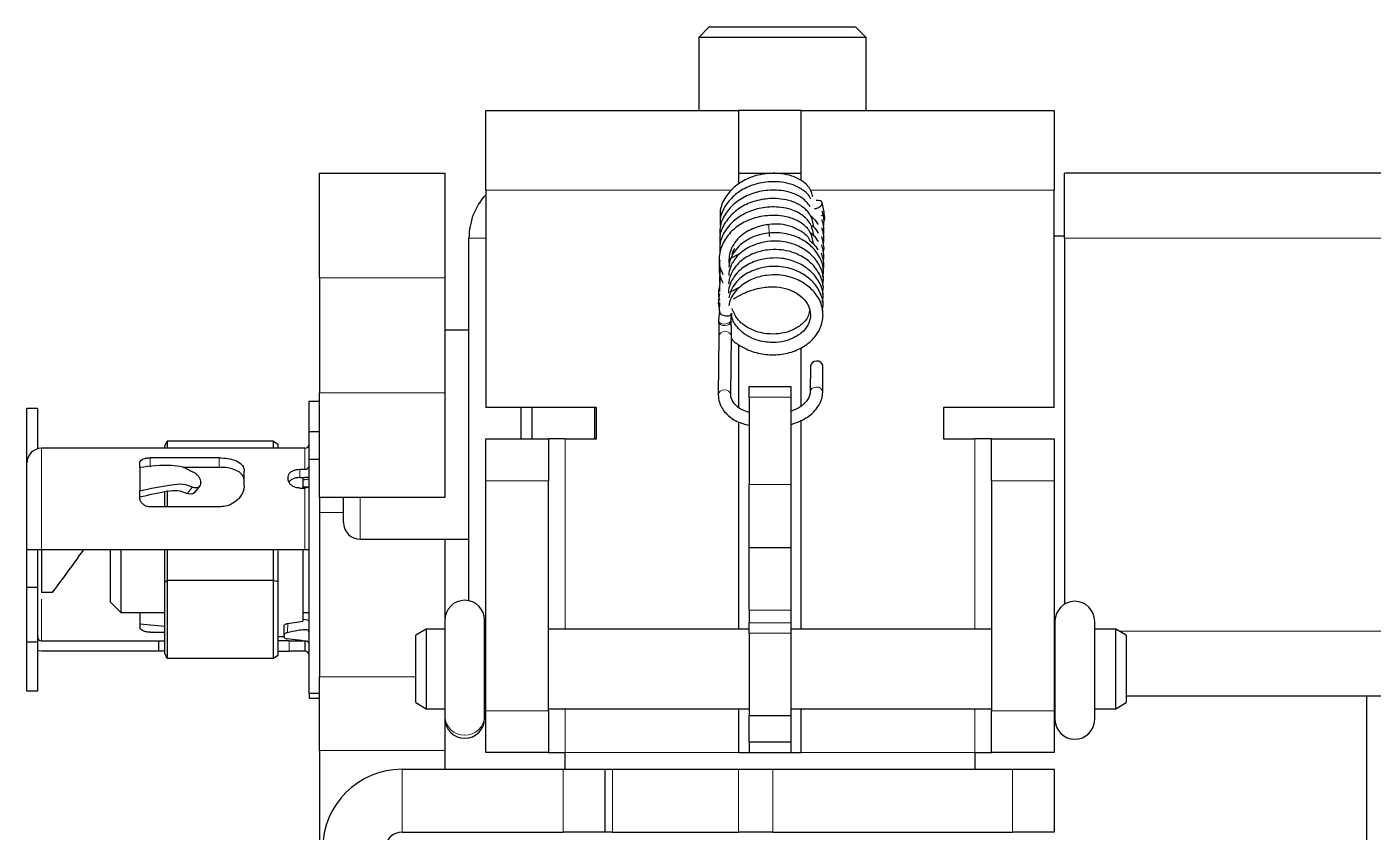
# Model space of a CAD drawing. Header units: millimetres. Extents: x -1002 to 1216, y 148 to 1990.
# Drawn here: x -917.7 to -853.3, y 194.4 to 232.9 of the extents above; entities that cross this region are included whole.
import ezdxf

# ---------------------------------------------------------------- set-up
doc = ezdxf.new("R2010")
doc.units = ezdxf.units.MM

msp = doc.modelspace()

# ---------------------------------------------------------------- linework, layer by layer
at = {"color": 7, "linetype": 'Continuous', "lineweight": 25}
for p, q in [((-885.066, 232.948), (-885.566, 232.448)), ((-885.066, 232.948), (-881.262, 232.948)), ((-881.262, 232.948), (-878.066, 232.948)), ((-877.566, 232.448), (-878.066, 232.948)), ((-885.566, 232.448), (-885.566, 228.948)), ((-881.219, 232.448), (-885.566, 232.448)), ((-877.566, 232.448), (-881.219, 232.448)), ((-877.566, 228.948), (-877.566, 232.448)), ((-895.766, 228.948), (-883.666, 228.948)), ((-895.766, 225.148), (-895.766, 228.948)), ((-883.666, 228.948), (-883.666, 225.429)), ((-880.666, 228.948), (-883.666, 228.948)), ((-880.666, 228.948), (-868.566, 228.948)), ((-880.666, 225.606), (-880.666, 228.948)), ((-868.566, 228.948), (-868.566, 225.148)), ((-903.716, 225.948), (-897.716, 225.948)), ((-903.716, 220.948), (-903.716, 225.948)), ((-897.716, 225.948), (-897.716, 220.948)), ((-883.666, 225.948), (-880.666, 225.948)), ((-868.066, 222.848), (-868.066, 225.948)), ((-39.066, 225.948), (-868.066, 225.948)), ((-895.766, 225.148), (-895.766, 214.748)), ((-868.566, 214.748), (-868.566, 225.148)), ((-879.572, 224.089), (-879.668, 224.559)), ((-879.567, 224.011), (-879.572, 224.089)), ((-868.066, 222.948), (-868.566, 222.948)), ((-896.566, 205.511), (-896.566, 222.848)), ((-868.066, 222.848), (-868.066, 205.349)), ((-884.109, 221.847), (-883.59, 222.128)), ((-903.716, 220.948), (-903.716, 215.448)), ((-897.716, 220.948), (-897.716, 215.448)), ((-884.57, 220.985), (-884.583, 220.304)), ((-884.565, 221.388), (-884.579, 220.711)), ((-884.066, 220.259), (-883.549, 220.544)), ((-884.584, 219.777), (-884.59, 219.374)), ((-884.586, 219.386), (-884.627, 218.91)), ((-884.028, 218.944), (-884.001, 219.251)), ((-896.566, 218.448), (-897.716, 218.448)), ((-884.627, 218.91), (-884.623, 218.832)), ((-884.024, 218.865), (-884.028, 218.944)), ((-884.605, 218.15), (-884.637, 215.361)), ((-884.037, 215.354), (-884.005, 218.143)), ((-883.666, 217.76), (-883.666, 214.773)), ((-880.666, 214.845), (-880.666, 217.608)), ((-880.227, 216.732), (-880.241, 215.492)), ((-879.641, 215.485), (-879.627, 216.725)), ((-903.716, 210.448), (-903.716, 215.448)), ((-897.716, 215.448), (-897.716, 210.448)), ((-883.166, 215.748), (-881.166, 215.748)), ((-883.166, 215.248), (-883.166, 215.748)), ((-883.166, 215.248), (-883.166, 211.063)), ((-881.166, 215.748), (-881.166, 215.248)), ((-881.166, 215.248), (-881.166, 211.063)), ((-880.241, 215.504), (-880.241, 215.492)), ((-917.216, 214.706), (-917.716, 214.706)), ((-917.716, 212.098), (-917.716, 214.706)), ((-917.216, 214.706), (-917.216, 212.769)), ((-904.216, 215.048), (-903.716, 215.048)), ((-904.216, 213.581), (-904.216, 215.048)), ((-890.466, 214.748), (-895.766, 214.748)), ((-894.066, 213.248), (-894.066, 214.748)), ((-893.566, 214.748), (-893.566, 213.248)), ((-890.566, 214.748), (-890.566, 213.248)), ((-890.466, 213.248), (-890.466, 214.748)), ((-868.566, 214.748), (-873.866, 214.748)), ((-873.866, 214.748), (-873.866, 213.248)), ((-883.666, 214.062), (-883.666, 204.148)), ((-880.666, 204.148), (-880.666, 214.146)), ((-904.216, 212.27), (-904.216, 213.581)), ((-903.716, 213.581), (-904.216, 213.581)), ((-895.766, 213.248), (-892.766, 213.248)), ((-895.766, 211.248), (-895.766, 213.248)), ((-892.766, 213.248), (-892.766, 211.248)), ((-891.966, 213.248), (-892.766, 213.248)), ((-891.966, 213.248), (-890.466, 213.248)), ((-873.866, 213.248), (-872.366, 213.248)), ((-871.566, 213.248), (-872.366, 213.248)), ((-871.566, 211.248), (-871.566, 213.248)), ((-871.566, 213.248), (-868.566, 213.248)), ((-868.566, 213.248), (-868.566, 211.248)), ((-911.416, 212.798), (-917.016, 212.798)), ((-904.416, 212.798), (-911.416, 212.798)), ((-911.116, 212.894), (-911.001, 213.141)), ((-911.116, 212.798), (-911.116, 212.894)), ((-911.001, 213.141), (-911.001, 212.798)), ((-905.916, 213.141), (-911.001, 213.141)), ((-905.916, 212.798), (-905.916, 213.141)), ((-905.916, 213.141), (-905.716, 212.998)), ((-905.716, 212.998), (-905.716, 212.798)), ((-917.716, 207.948), (-917.716, 212.098)), ((-912.316, 211.896), (-912.316, 212.109)), ((-908.516, 212.343), (-911.816, 212.343)), ((-904.216, 201.09), (-904.216, 212.27)), ((-903.716, 212.27), (-904.216, 212.27)), ((-912.316, 211.896), (-912.316, 210.765)), ((-910.236, 211.89), (-908.516, 211.89)), ((-907.316, 211.021), (-907.316, 211.7)), ((-905.216, 211.318), (-905.216, 211.436)), ((-904.666, 211.796), (-904.416, 211.796)), ((-904.666, 211.399), (-904.416, 211.399)), ((-904.516, 211.399), (-904.516, 210.9)), ((-904.216, 211.324), (-904.516, 211.281)), ((-912.316, 210.44), (-912.316, 210.765)), ((-911.116, 209.997), (-911.116, 210.726)), ((-911.001, 210.787), (-911.001, 209.997)), ((-909.706, 210.665), (-909.669, 210.712)), ((-909.665, 210.709), (-909.433, 211.003)), ((-909.389, 211.169), (-909.389, 211.14)), ((-904.666, 210.9), (-904.416, 210.9)), ((-904.258, 210.948), (-904.516, 210.948)), ((-895.766, 200.248), (-895.766, 211.248)), ((-892.766, 200.248), (-892.766, 211.248)), ((-883.166, 208.063), (-883.166, 211.063)), ((-881.166, 211.063), (-881.166, 208.063)), ((-871.566, 211.248), (-871.566, 200.248)), ((-868.566, 211.248), (-868.566, 200.248)), ((-908.516, 209.997), (-911.816, 209.997)), ((-897.716, 210.448), (-903.716, 210.448)), ((-903.716, 210.448), (-903.716, 209.735)), ((-902.566, 209.248), (-902.566, 210.448)), ((-903.716, 209.735), (-903.716, 201.877)), ((-901.766, 208.448), (-896.566, 208.448)), ((-897.716, 208.448), (-897.716, 204.643)), ((-883.166, 208.063), (-881.166, 208.063)), ((-883.166, 205.063), (-883.166, 208.063)), ((-881.166, 208.063), (-881.166, 205.063)), ((-917.016, 207.948), (-917.716, 207.948)), ((-917.716, 206.142), (-917.716, 207.948)), ((-917.216, 207.948), (-917.216, 206.142)), ((-915.016, 207.948), (-917.016, 207.948)), ((-904.416, 207.948), (-915.016, 207.948)), ((-913.716, 205.448), (-913.716, 207.948)), ((-913.216, 207.948), (-913.216, 204.948)), ((-911.088, 207.948), (-911.116, 207.919)), ((-911.116, 206.379), (-911.116, 207.919)), ((-911.001, 207.948), (-911.001, 206.479)), ((-905.916, 206.479), (-905.916, 207.948)), ((-905.716, 207.901), (-905.716, 206.421)), ((-904.516, 207.948), (-904.516, 204.525)), ((-904.216, 207.948), (-904.416, 207.948)), ((-917.216, 206.142), (-917.716, 206.142)), ((-917.716, 203.532), (-917.716, 206.142)), ((-917.216, 206.142), (-917.216, 203.532)), ((-911.001, 206.479), (-911.116, 206.379)), ((-911.116, 203.002), (-911.116, 206.379)), ((-911.001, 206.479), (-911.001, 202.755)), ((-905.916, 206.479), (-911.001, 206.479)), ((-905.916, 202.755), (-905.916, 206.479)), ((-905.716, 206.421), (-905.916, 206.479)), ((-905.716, 206.421), (-905.716, 202.897)), ((-916.516, 205.898), (-917.016, 205.898)), ((-913.716, 205.448), (-913.216, 204.948)), ((-913.216, 204.948), (-911.116, 204.948)), ((-912.316, 204.948), (-912.316, 204.407)), ((-904.516, 204.948), (-904.216, 204.948)), ((-883.166, 205.063), (-883.166, 204.446)), ((-881.166, 205.063), (-881.166, 204.446)), ((-912.316, 204.407), (-912.316, 204.243)), ((-912.316, 204.407), (-911.116, 204.288)), ((-905.23, 204.425), (-904.516, 204.525)), ((-904.216, 204.571), (-904.516, 204.614)), ((-897.718, 204.582), (-897.718, 199.991)), ((-895.818, 199.991), (-895.818, 204.582)), ((-883.166, 203.964), (-883.166, 204.446)), ((-881.166, 204.446), (-881.166, 203.964)), ((-868.528, 204.534), (-868.528, 199.834)), ((-866.628, 199.834), (-866.628, 204.534)), ((-917.716, 201.19), (-917.716, 203.532)), ((-917.216, 203.532), (-917.716, 203.532)), ((-917.216, 203.532), (-917.216, 201.19)), ((-917.016, 203.598), (-911.416, 203.598)), ((-911.816, 204.005), (-911.116, 204.005)), ((-911.416, 203.598), (-911.416, 203.098)), ((-911.416, 203.598), (-911.116, 203.598)), ((-905.716, 203.798), (-905.416, 203.798)), ((-905.166, 203.598), (-905.716, 203.598)), ((-905.416, 203.785), (-905.416, 203.86)), ((-905.166, 203.598), (-904.416, 203.598)), ((-904.416, 203.598), (-904.416, 203.098)), ((-898.616, 204.148), (-899.116, 203.859)), ((-899.116, 200.636), (-899.116, 203.859)), ((-897.718, 204.148), (-898.616, 204.148)), ((-898.616, 204.148), (-898.616, 200.348)), ((-895.766, 204.148), (-895.818, 204.148)), ((-883.166, 204.148), (-892.766, 204.148)), ((-883.166, 203.964), (-883.166, 200.022)), ((-871.566, 204.148), (-881.166, 204.148)), ((-881.166, 203.964), (-881.166, 200.022)), ((-868.528, 204.148), (-868.566, 204.148)), ((-865.616, 204.148), (-866.628, 204.148)), ((-865.116, 203.859), (-865.616, 204.148)), ((-865.616, 202.248), (-865.616, 204.148)), ((-865.116, 203.859), (-865.116, 202.248)), ((-911.416, 203.098), (-917.016, 203.098)), ((-911.116, 203.098), (-911.416, 203.098)), ((-911.001, 202.755), (-911.116, 203.002)), ((-905.716, 202.897), (-905.916, 202.755)), ((-905.716, 203.098), (-905.166, 203.098)), ((-904.416, 203.098), (-905.166, 203.098)), ((-905.916, 202.755), (-911.001, 202.755)), ((-865.616, 200.348), (-865.616, 202.248)), ((-865.116, 202.248), (-865.116, 200.636)), ((-903.716, 198.342), (-903.716, 201.877)), ((-917.216, 201.19), (-917.716, 201.19)), ((-904.216, 201.09), (-903.716, 201.09)), ((-904.216, 201.09), (-904.216, 200.848)), ((-904.216, 200.848), (-903.716, 200.848)), ((-899.116, 200.636), (-898.616, 200.348)), ((-898.616, 200.348), (-897.718, 200.348)), ((-895.818, 200.348), (-895.766, 200.348)), ((-892.766, 200.348), (-883.166, 200.348)), ((-883.666, 200.348), (-883.666, 198.248)), ((-881.166, 200.348), (-871.566, 200.348)), ((-880.666, 198.248), (-880.666, 200.348)), ((-868.566, 200.348), (-868.528, 200.348)), ((-866.628, 200.348), (-865.616, 200.348)), ((-865.616, 200.348), (-865.116, 200.636)), ((-41.916, 200.948), (-865.116, 200.948)), ((-853.616, 200.948), (-853.616, 187.548)), ((-897.718, 199.991), (-897.718, 199.882)), ((-897.716, 199.822), (-897.716, 198.342)), ((-895.818, 199.882), (-895.818, 199.991)), ((-895.766, 198.248), (-895.766, 200.248)), ((-892.766, 200.248), (-892.766, 198.248)), ((-883.166, 200.022), (-881.166, 200.022)), ((-883.166, 198.748), (-883.166, 200.022)), ((-881.166, 200.022), (-881.166, 198.748)), ((-871.566, 198.248), (-871.566, 200.248)), ((-868.566, 200.248), (-868.566, 198.248)), ((-881.166, 198.748), (-883.166, 198.748)), ((-883.166, 198.748), (-883.166, 198.248)), ((-881.166, 198.748), (-881.166, 198.248)), ((-903.716, 198.342), (-903.716, 193.724)), ((-897.716, 198.342), (-897.716, 197.448)), ((-892.766, 198.248), (-895.766, 198.248)), ((-892.766, 198.248), (-891.966, 198.248)), ((-891.966, 197.448), (-891.966, 198.248)), ((-883.666, 198.248), (-883.166, 198.248)), ((-883.166, 198.248), (-881.166, 198.248)), ((-881.166, 198.248), (-880.666, 198.248)), ((-872.366, 198.248), (-872.366, 197.448)), ((-872.366, 198.248), (-871.566, 198.248)), ((-868.566, 198.248), (-871.566, 198.248)), ((-899.766, 197.448), (-892.066, 197.448)), ((-892.066, 197.448), (-890.066, 197.448)), ((-890.066, 197.448), (-890.066, 194.448)), ((-890.066, 197.448), (-889.705, 197.448)), ((-889.705, 197.448), (-883.663, 197.448)), ((-883.663, 197.448), (-882.025, 197.448)), ((-882.025, 197.448), (-870.566, 197.448)), ((-870.566, 197.448), (-868.566, 197.448)), ((-868.566, 197.448), (-868.566, 194.448)), ((-899.766, 194.448), (-892.066, 194.448)), ((-890.066, 194.448), (-892.066, 194.448)), ((-889.705, 194.448), (-890.066, 194.448)), ((-889.705, 194.448), (-883.663, 194.448)), ((-882.025, 194.448), (-883.663, 194.448)), ((-882.025, 194.448), (-870.566, 194.448)), ((-868.566, 194.448), (-870.566, 194.448))]:
    msp.add_line(p, q, dxfattribs=at)
at = {"color": 8, "linetype": 'Continuous', "lineweight": 18}
for p, q in [((-883.979, 225.148), (-895.766, 225.148)), ((-868.566, 225.148), (-880.217, 225.148)), ((-895.766, 222.848), (-896.566, 222.848)), ((-39.066, 222.848), (-868.066, 222.848)), ((-897.716, 220.948), (-903.716, 220.948)), ((-903.716, 215.448), (-897.716, 215.448)), ((-881.166, 215.248), (-883.166, 215.248)), ((-891.966, 204.148), (-891.966, 213.248)), ((-872.366, 213.248), (-872.366, 204.148)), ((-917.016, 212.798), (-917.016, 207.948)), ((-904.416, 211.796), (-904.416, 212.798)), ((-911.816, 212.343), (-911.816, 211.89)), ((-908.516, 211.89), (-908.516, 212.343)), ((-904.666, 211.796), (-904.666, 211.399)), ((-904.416, 207.948), (-904.416, 210.9)), ((-892.766, 211.248), (-895.766, 211.248)), ((-883.166, 211.063), (-881.166, 211.063)), ((-868.566, 211.248), (-871.566, 211.248)), ((-901.766, 210.448), (-901.766, 208.448)), ((-902.566, 209.735), (-903.716, 209.735)), ((-917.016, 205.588), (-917.016, 203.598)), ((-881.166, 205.063), (-883.166, 205.063)), ((-883.166, 204.446), (-881.166, 204.446)), ((-905.166, 203.098), (-905.166, 203.598)), ((-881.166, 203.964), (-883.166, 203.964)), ((-41.589, 204.048), (-865.443, 204.048)), ((-903.716, 201.877), (-899.116, 201.877)), ((-891.966, 198.248), (-891.966, 200.348)), ((-872.366, 200.348), (-872.366, 198.248)), ((-895.766, 200.248), (-892.766, 200.248)), ((-871.566, 200.248), (-868.566, 200.248)), ((-897.716, 198.342), (-903.716, 198.342)), ((-883.666, 198.248), (-891.966, 198.248)), ((-872.366, 198.248), (-880.666, 198.248)), ((-899.766, 194.448), (-899.766, 197.448)), ((-892.066, 194.448), (-892.066, 197.448)), ((-889.705, 197.448), (-889.705, 194.448)), ((-883.663, 194.448), (-883.663, 197.448)), ((-882.025, 197.448), (-882.025, 194.448)), ((-870.566, 194.448), (-870.566, 197.448))]:
    msp.add_line(p, q, dxfattribs=at)
at = {"color": 7, "linetype": 'Continuous', "lineweight": 25, "flags": 128}
for points in [[(-880.041, 224.266), (-879.953, 224.273), (-879.842, 224.311), (-879.748, 224.371), (-879.684, 224.445), (-879.661, 224.521), (-879.683, 224.587), (-879.745, 224.634), (-879.838, 224.654), (-879.948, 224.645), (-879.948, 224.645)], [(-904.216, 211.422), (-904.28, 211.41), (-904.416, 211.399)], [(-904.216, 211.022), (-904.22, 210.998), (-904.231, 210.975), (-904.25, 210.954), (-904.275, 210.936), (-904.305, 210.921), (-904.34, 210.91), (-904.377, 210.903), (-904.416, 210.9)], [(-917.016, 203.098), (-917.153, 203.111), (-917.216, 203.127)]]:
    msp.add_lwpolyline(points, dxfattribs=at)
at = {"color": 8, "linetype": 'Continuous', "lineweight": 18, "flags": 128}
for points in [[(-884.627, 218.91), (-884.605, 218.848), (-884.541, 218.789), (-884.444, 218.752), (-884.33, 218.741)], [(-884.623, 218.832), (-884.601, 218.769), (-884.537, 218.711), (-884.44, 218.674), (-884.325, 218.663)], [(-884.33, 218.741), (-884.215, 218.759), (-884.117, 218.802), (-884.051, 218.864), (-884.028, 218.936), (-884.028, 218.943)], [(-884.325, 218.663), (-884.21, 218.68), (-884.113, 218.724), (-884.047, 218.786), (-884.023, 218.858), (-884.024, 218.865)], [(-884.318, 218.382), (-884.202, 218.367), (-884.102, 218.319), (-884.033, 218.245), (-884.005, 218.156), (-884.005, 218.143)], [(-884.35, 215.592), (-884.235, 215.578), (-884.134, 215.53), (-884.065, 215.456), (-884.037, 215.366), (-884.037, 215.356)]]:
    msp.add_lwpolyline(points, dxfattribs=at)
at = {"color": 7, "linetype": 'Continuous', "lineweight": 25}
for centre, radius, start, end in [((-893.466, 222.848), 3.1, 137.89655, 180), ((-881.159, 223.107), 1.046, 179.97298, 189.73536), ((-879.961, 216.696), 0.269, 85.56913, 172.30264), ((-879.899, 216.694), 0.273, 6.61508, 98.74019), ((-917.016, 212.098), 0.7, 90, 180), ((-904.416, 212.998), 0.2, 270, 0), ((-904.398, 211.978), 0.183, 264.18756, 352.66613), ((-901.766, 209.248), 0.8, 180, 270), ((-896.768, 204.582), 0.95, 0, 180), ((-867.578, 204.534), 0.95, 0, 180), ((-904.316, 204.867), 0.0996, 3.92792, 54.46683), ((-917.016, 203.798), 0.2, 180, 270), ((-904.416, 202.898), 0.2, 360, 90), ((-896.768, 199.882), 0.95, 180, 0), ((-867.578, 199.834), 0.95, 180, 0), ((-899.766, 193.648), 3.8, 90, 180), ((-899.766, 193.648), 0.8, 90, 180)]:
    msp.add_arc(centre, radius, start, end, dxfattribs=at)
at = {"color": 8, "linetype": 'Continuous', "lineweight": 18}
for centre, radius, start, end in [((-879.766, 224.104), 0.194, 281.16678, 355.78028), ((-879.715, 224.008), 0.147, 305.37952, 0.99151), ((-876.416, 223.413), 5.797, 179.23853, 183.01816), ((-884.339, 218.114), 0.269, 85.56913, 172.30264), ((-884.371, 215.325), 0.269, 85.57069, 172.28471), ((-879.974, 215.453), 0.272, 85.84851, 169.10635), ((-879.913, 215.454), 0.273, 6.62516, 98.73922), ((-896.79, 200.013), 0.929, 181.38421, 271.32035), ((-896.747, 200.013), 0.929, 268.67965, 358.61579)]:
    msp.add_arc(centre, radius, start, end, dxfattribs=at)
at = {"color": 7, "linetype": 'Continuous', "lineweight": 25}
for points, knots in [([(-880.217, 224.727), (-880.22, 224.734), (-880.275, 224.92), (-880.59, 225.17), (-881.079, 225.424), (-881.713, 225.56), (-882.443, 225.55), (-883.206, 225.336), (-883.849, 224.954), (-884.32, 224.418), (-884.569, 223.887), (-884.551, 223.553), (-884.545, 223.448)], [0, 0, 0, 0, 0.0049932, 0.1184, 0.2199179, 0.3054222, 0.4406214, 0.56324, 0.6855922, 0.8102433, 0.9399247, 1, 1, 1, 1]), ([(-880.12, 224.83), (-880.145, 224.94), (-880.21, 225.233), (-880.572, 225.575), (-881.071, 225.825), (-881.703, 225.963), (-882.434, 225.953), (-883.197, 225.741), (-883.841, 225.36), (-884.315, 224.825), (-884.57, 224.269), (-884.548, 223.909), (-884.54, 223.776)], [0, 0, 0, 0, 0.063333, 0.16851, 0.262688, 0.342003, 0.46736, 0.58109, 0.694609, 0.810179, 0.930447, 1, 1, 1, 1]), ([(-880.236, 224.354), (-880.353, 224.501), (-880.575, 224.782), (-881.093, 225.021), (-881.721, 225.159), (-882.454, 225.146), (-883.216, 224.931), (-883.857, 224.548), (-884.329, 224.012), (-884.581, 223.456), (-884.558, 223.098), (-884.549, 222.967)], [0, 0, 0, 0, 0.111414, 0.212113, 0.296936, 0.431116, 0.552769, 0.67412, 0.797839, 0.926514, 1, 1, 1, 1]), ([(-880.07, 222.991), (-880.11, 223.186), (-880.19, 223.565), (-880.603, 223.974), (-881.109, 224.219), (-881.741, 224.354), (-882.473, 224.339), (-883.234, 224.121), (-883.874, 223.736), (-884.343, 223.198), (-884.592, 222.644), (-884.567, 222.287), (-884.559, 222.158)], [0, 0, 0, 0, 0.105884, 0.20648, 0.296453, 0.37226, 0.492276, 0.601015, 0.709415, 0.82009, 0.935131, 1, 1, 1, 1]), ([(-880.065, 223.394), (-880.105, 223.588), (-880.183, 223.966), (-880.594, 224.375), (-881.1, 224.62), (-881.731, 224.756), (-882.463, 224.743), (-883.225, 224.526), (-883.866, 224.142), (-884.336, 223.605), (-884.587, 223.05), (-884.563, 222.692), (-884.554, 222.562)], [0, 0, 0, 0, 0.105289, 0.2059031, 0.2959174, 0.3717502, 0.4917577, 0.6005253, 0.7089885, 0.8196473, 0.9347057, 1, 1, 1, 1]), ([(-879.592, 223.448), (-879.583, 223.551), (-879.563, 223.784), (-879.63, 224.014), (-879.668, 224.143)], [0, 0, 0, 0, 0.443375, 1, 1, 1, 1]), ([(-880.075, 222.588), (-880.116, 222.784), (-880.196, 223.164), (-880.611, 223.573), (-881.118, 223.817), (-881.751, 223.951), (-882.482, 223.935), (-883.244, 223.716), (-883.88, 223.331), (-884.359, 222.791), (-884.603, 222.147), (-884.625, 221.555), (-884.473, 221.231), (-884.419, 221.116)], [0, 0, 0, 0, 0.095875, 0.186437, 0.267412, 0.335647, 0.443719, 0.541603, 0.639152, 0.738819, 0.842388, 0.944313, 1, 1, 1, 1]), ([(-880.254, 222.727), (-880.256, 222.735), (-880.314, 222.919), (-880.633, 223.168), (-881.125, 223.414), (-881.666, 223.538), (-882.028, 223.517), (-882.21, 223.507)], [0, 0, 0, 0, 0.01249, 0.301593, 0.560015, 0.777814, 1, 1, 1, 1]), ([(-880.217, 223.914), (-880.169, 223.874), (-880.015, 223.748), (-879.919, 223.598), (-879.854, 223.495)], [0, 0, 0, 0, 0.318089, 1, 1, 1, 1]), ([(-879.598, 222.985), (-879.587, 223.11), (-879.564, 223.362), (-879.636, 223.613), (-879.673, 223.74)], [0, 0, 0, 0, 0.492215, 1, 1, 1, 1]), ([(-879.585, 223.659), (-879.58, 223.667), (-879.566, 223.691), (-879.555, 223.728), (-879.548, 223.761), (-879.544, 223.792), (-879.542, 223.821), (-879.541, 223.851), (-879.541, 223.865)], [0, 0, 0, 0, 0.0974178, 0.2586614, 0.3843062, 0.5179778, 0.7671534, 1, 1, 1, 1]), ([(-879.556, 223.869), (-879.556, 223.869), (-879.556, 223.87), (-879.559, 223.89), (-879.563, 223.935), (-879.566, 223.986), (-879.567, 224.011)], [0, 0, 0, 0, 0.09133, 0.306343, 0.65458, 1, 1, 1, 1]), ([(-882.213, 223.492), (-882.23, 223.491), (-882.467, 223.474), (-882.953, 223.344), (-883.499, 223.032), (-883.861, 222.64), (-884.059, 222.274), (-884.142, 221.886), (-884.123, 221.661), (-884.114, 221.548)], [0, 0, 0, 0, 0.015165, 0.21726, 0.450342, 0.58255, 0.720623, 0.859229, 1, 1, 1, 1]), ([(-879.646, 220.992), (-879.628, 221.072), (-879.562, 221.36), (-879.715, 221.863), (-880.083, 222.402), (-880.622, 222.804), (-881.182, 223.028), (-881.736, 223.118), (-882.303, 223.102), (-882.963, 222.944), (-883.507, 222.626), (-883.87, 222.233), (-884.061, 221.87), (-884.134, 221.594), (-884.129, 221.47), (-884.129, 221.46)], [0, 0, 0, 0, 0.042308, 0.15415, 0.2638, 0.362621, 0.46011, 0.525142, 0.605685, 0.698744, 0.806146, 0.867056, 0.930656, 0.994491, 1, 1, 1, 1]), ([(-880.288, 223.163), (-880.219, 223.108), (-880.041, 222.965), (-879.931, 222.794), (-879.863, 222.689)], [0, 0, 0, 0, 0.391046, 1, 1, 1, 1]), ([(-880.148, 223.448), (-880.126, 223.429), (-880, 223.324), (-879.923, 223.197), (-879.859, 223.092)], [0, 0, 0, 0, 0.174816, 1, 1, 1, 1]), ([(-879.607, 222.179), (-879.607, 222.179), (-879.559, 222.3), (-879.589, 222.562), (-879.651, 222.81), (-879.682, 222.934)], [0, 0, 0, 0, 0.000172, 0.502667, 1, 1, 1, 1]), ([(-879.602, 222.582), (-879.591, 222.708), (-879.569, 222.961), (-879.641, 223.211), (-879.677, 223.337)], [0, 0, 0, 0, 0.497485, 1, 1, 1, 1]), ([(-879.655, 220.189), (-879.637, 220.27), (-879.572, 220.561), (-879.728, 221.064), (-880.098, 221.602), (-880.64, 222.003), (-881.201, 222.225), (-881.756, 222.314), (-882.323, 222.296), (-882.982, 222.135), (-883.525, 221.816), (-883.887, 221.422), (-884.075, 221.058), (-884.147, 220.785), (-884.142, 220.664), (-884.141, 220.658)], [0, 0, 0, 0, 0.043237, 0.1552257, 0.2649495, 0.3638258, 0.4614723, 0.5265782, 0.6071782, 0.7002566, 0.8078339, 0.8688208, 0.9324793, 0.9963487, 1, 1, 1, 1]), ([(-879.651, 220.591), (-879.633, 220.671), (-879.567, 220.96), (-879.722, 221.463), (-880.09, 222.002), (-880.631, 222.404), (-881.191, 222.627), (-881.746, 222.716), (-882.313, 222.699), (-882.972, 222.54), (-883.516, 222.221), (-883.878, 221.827), (-884.068, 221.464), (-884.14, 221.189), (-884.135, 221.067), (-884.135, 221.059)], [0, 0, 0, 0, 0.042773, 0.154687, 0.264374, 0.363222, 0.46079, 0.525858, 0.60643, 0.699498, 0.806987, 0.867935, 0.931565, 0.995417, 1, 1, 1, 1]), ([(-883.968, 221.923), (-883.968, 222.01), (-883.968, 222.164), (-883.881, 222.3), (-883.843, 222.359)], [0, 0, 0, 0, 0.563743, 1, 1, 1, 1]), ([(-880.254, 222.727), (-880.199, 222.683), (-880.036, 222.551), (-879.935, 222.392), (-879.868, 222.286)], [0, 0, 0, 0, 0.334031, 1, 1, 1, 1]), ([(-879.611, 221.779), (-879.611, 221.779), (-879.563, 221.901), (-879.594, 222.161), (-879.656, 222.409), (-879.687, 222.531)], [0, 0, 0, 0, 0.002516, 0.506423, 1, 1, 1, 1]), ([(-884.561, 221.791), (-884.591, 221.564), (-884.641, 221.194), (-884.485, 220.846), (-884.425, 220.711)], [0, 0, 0, 0, 0.612736, 1, 1, 1, 1]), ([(-879.66, 219.787), (-879.642, 219.869), (-879.577, 220.161), (-879.734, 220.665), (-880.106, 221.203), (-880.649, 221.602), (-881.21, 221.824), (-881.766, 221.911), (-882.333, 221.892), (-882.991, 221.731), (-883.534, 221.411), (-883.895, 221.016), (-884.084, 220.651), (-884.155, 220.365), (-884.147, 220.234), (-884.146, 220.215)], [0, 0, 0, 0, 0.043364, 0.154562, 0.263475, 0.361617, 0.458588, 0.523228, 0.603234, 0.695603, 0.802439, 0.862993, 0.926189, 0.989583, 1, 1, 1, 1]), ([(-879.63, 221.343), (-879.625, 221.356), (-879.57, 221.489), (-879.597, 221.761), (-879.66, 222.007), (-879.691, 222.128)], [0, 0, 0, 0, 0.051584, 0.533192, 1, 1, 1, 1]), ([(-884.006, 218.028), (-884.001, 218.022), (-883.895, 217.888), (-883.508, 217.635), (-882.866, 217.343), (-882.067, 217.237), (-881.305, 217.323), (-880.605, 217.597), (-880.042, 218.04), (-879.689, 218.613), (-879.585, 219.245), (-879.737, 219.866), (-880.124, 220.403), (-880.666, 220.801), (-881.229, 221.02), (-881.785, 221.106), (-882.352, 221.085), (-883.01, 220.922), (-883.554, 220.599), (-883.907, 220.205), (-884.086, 219.885), (-884.117, 219.686), (-884.129, 219.612)], [0, 0, 0, 0, 0.002052, 0.044802, 0.111657, 0.171853, 0.231635, 0.292253, 0.355355, 0.417763, 0.478389, 0.541427, 0.60313, 0.658728, 0.713717, 0.750355, 0.795682, 0.847989, 0.908576, 0.942903, 0.978714, 1, 1, 1, 1]), ([(-879.665, 219.386), (-879.647, 219.469), (-879.582, 219.761), (-879.741, 220.266), (-880.114, 220.803), (-880.657, 221.202), (-881.22, 221.422), (-881.776, 221.509), (-882.343, 221.489), (-883, 221.326), (-883.545, 221.005), (-883.899, 220.611), (-884.081, 220.286), (-884.113, 220.081), (-884.126, 220)], [0, 0, 0, 0, 0.0452904, 0.1602802, 0.2728707, 0.3743237, 0.4746163, 0.5414546, 0.6241635, 0.7196306, 0.8301284, 0.8927465, 0.9580841, 1, 1, 1, 1]), ([(-884.575, 220.582), (-884.621, 220.349), (-884.668, 220.114), (-884.585, 219.893), (-884.584, 219.89)], [0, 0, 0, 0, 0.9893645, 1, 1, 1, 1]), ([(-883.902, 219.947), (-883.755, 220.034), (-883.383, 220.254), (-882.845, 220.441), (-882.329, 220.514), (-881.905, 220.532), (-881.41, 220.461), (-880.891, 220.244), (-880.492, 219.918), (-880.254, 219.52), (-880.201, 219.095), (-880.329, 218.678), (-880.632, 218.309), (-881.076, 218.035), (-881.598, 217.877), (-882.087, 217.846), (-882.536, 217.899), (-882.95, 218.017), (-883.383, 218.239), (-883.761, 218.592), (-883.994, 218.963), (-883.988, 219.204), (-883.986, 219.266)], [0, 0, 0, 0, 0.055596, 0.140078, 0.172952, 0.200821, 0.255696, 0.31011, 0.365013, 0.421726, 0.477431, 0.531435, 0.587776, 0.643286, 0.693678, 0.74371, 0.77672, 0.816999, 0.86302, 0.916065, 0.978165, 1, 1, 1, 1]), ([(-884.579, 220.18), (-884.626, 219.945), (-884.673, 219.708), (-884.589, 219.486), (-884.588, 219.484)], [0, 0, 0, 0, 0.991326, 1, 1, 1, 1]), ([(-884.581, 219.385), (-884.584, 219.377), (-884.597, 219.347), (-884.572, 219.286), (-884.51, 219.215), (-884.412, 219.158), (-884.334, 219.141), (-884.296, 219.132)], [0, 0, 0, 0, 0.077645, 0.308234, 0.538823, 0.769411, 1, 1, 1, 1]), ([(-884.296, 219.132), (-884.257, 219.13), (-884.18, 219.124), (-884.082, 219.153), (-884.016, 219.2), (-884.007, 219.243), (-884.003, 219.262)], [0, 0, 0, 0, 0.262864, 0.525728, 0.788592, 1, 1, 1, 1]), ([(-880.265, 219.367), (-880.288, 219.274), (-880.343, 219.039), (-880.634, 218.71), (-881.073, 218.436), (-881.597, 218.279), (-882.087, 218.249), (-882.535, 218.303), (-882.95, 218.421), (-883.377, 218.644), (-883.777, 218.996), (-883.907, 219.314), (-883.977, 219.486)], [0, 0, 0, 0, 0.076825, 0.193273, 0.307965, 0.41208, 0.515503, 0.583722, 0.666946, 0.762009, 0.871666, 1, 1, 1, 1]), ([(-884.623, 218.832), (-884.62, 218.78), (-884.615, 218.677), (-884.609, 218.49), (-884.605, 218.318), (-884.604, 218.207), (-884.605, 218.161), (-884.605, 218.15)], [0, 0, 0, 0, 0.24166, 0.475271, 0.711669, 0.92868, 1, 1, 1, 1]), ([(-884.005, 218.143), (-884.005, 218.19), (-884.004, 218.288), (-884.008, 218.484), (-884.015, 218.692), (-884.021, 218.807), (-884.024, 218.865)], [0, 0, 0, 0, 0.243086, 0.500781, 0.748307, 1, 1, 1, 1]), ([(-884.637, 215.361), (-884.627, 215.24), (-884.601, 214.927), (-884.307, 214.465), (-883.81, 214.075), (-883.362, 213.948), (-883.166, 213.893)], [0, 0, 0, 0, 0.178356, 0.465165, 0.765567, 1, 1, 1, 1]), ([(-883.166, 214.518), (-883.282, 214.555), (-883.595, 214.655), (-883.907, 214.938), (-884.03, 215.183), (-884.036, 215.32), (-884.037, 215.354)], [0, 0, 0, 0, 0.20072, 0.544447, 0.889913, 1, 1, 1, 1]), ([(-880.241, 215.492), (-880.247, 215.434), (-880.264, 215.268), (-880.458, 214.975), (-880.794, 214.698), (-881.079, 214.603), (-881.166, 214.574)], [0, 0, 0, 0, 0.186073, 0.531266, 0.856526, 1, 1, 1, 1]), ([(-881.166, 213.927), (-880.918, 214.019), (-880.399, 214.214), (-879.878, 214.702), (-879.662, 215.161), (-879.646, 215.42), (-879.641, 215.485)], [0, 0, 0, 0, 0.296749, 0.621112, 0.904633, 1, 1, 1, 1]), ([(-912.316, 212.109), (-912.311, 212.137), (-912.3, 212.194), (-912.214, 212.264), (-912.088, 212.314), (-911.947, 212.34), (-911.854, 212.342), (-911.816, 212.343)], [0, 0, 0, 0, 0.214373, 0.428779, 0.642592, 0.856666, 1, 1, 1, 1]), ([(-912.316, 211.896), (-911.818, 211.959), (-911.146, 212.044), (-910.252, 211.938), (-909.947, 211.767), (-909.792, 211.679)], [0, 0, 0, 0, 0.587693, 0.790818, 1, 1, 1, 1]), ([(-908.516, 212.343), (-908.381, 212.338), (-908.112, 212.327), (-907.753, 212.236), (-907.483, 212.087), (-907.337, 211.899), (-907.322, 211.758), (-907.316, 211.7)], [0, 0, 0, 0, 0.213238, 0.42649, 0.63916, 0.849598, 1, 1, 1, 1]), ([(-909.389, 211.169), (-909.394, 211.211), (-909.403, 211.294), (-909.479, 211.429), (-909.59, 211.553), (-909.702, 211.635), (-909.772, 211.669), (-909.792, 211.679)], [0, 0, 0, 0, 0.225883, 0.451767, 0.67765, 0.903524, 1, 1, 1, 1]), ([(-907.316, 211.23), (-907.328, 211.316), (-907.353, 211.487), (-907.551, 211.681), (-907.847, 211.813), (-908.186, 211.88), (-908.417, 211.887), (-908.516, 211.89)], [0, 0, 0, 0, 0.212376, 0.424979, 0.633479, 0.843609, 1, 1, 1, 1]), ([(-905.216, 211.436), (-905.21, 211.478), (-905.198, 211.563), (-905.104, 211.67), (-904.965, 211.749), (-904.81, 211.79), (-904.708, 211.794), (-904.666, 211.796)], [0, 0, 0, 0, 0.2143054, 0.4286504, 0.6422794, 0.8562229, 1, 1, 1, 1]), ([(-904.666, 210.9), (-904.728, 210.905), (-904.852, 210.915), (-905.016, 210.989), (-905.141, 211.097), (-905.207, 211.213), (-905.214, 211.288), (-905.216, 211.318)], [0, 0, 0, 0, 0.214393, 0.428789, 0.643061, 0.856854, 1, 1, 1, 1]), ([(-904.666, 211.399), (-904.728, 211.395), (-904.852, 211.388), (-905.015, 211.329), (-905.128, 211.255), (-905.16, 211.194), (-905.172, 211.172)], [0, 0, 0, 0, 0.28124, 0.562484, 0.843527, 1, 1, 1, 1]), ([(-912.316, 210.765), (-911.818, 210.873), (-911.146, 211.018), (-910.252, 211.129), (-909.947, 211.008), (-909.792, 210.946)], [0, 0, 0, 0, 0.587693, 0.790818, 1, 1, 1, 1]), ([(-912.316, 210.474), (-911.887, 210.572), (-911.296, 210.706), (-910.482, 210.82), (-910.19, 210.7), (-910.043, 210.639)], [0, 0, 0, 0, 0.56666, 0.780905, 1, 1, 1, 1]), ([(-909.706, 210.665), (-909.713, 210.66), (-909.748, 210.634), (-909.833, 210.607), (-909.947, 210.611), (-910.02, 210.632), (-910.043, 210.639)], [0, 0, 0, 0, 0.088696, 0.457739, 0.826694, 1, 1, 1, 1]), ([(-909.792, 210.946), (-909.744, 210.934), (-909.646, 210.91), (-909.522, 210.93), (-909.431, 210.99), (-909.393, 211.069), (-909.39, 211.124), (-909.389, 211.14)], [0, 0, 0, 0, 0.225867, 0.451734, 0.677598, 0.903479, 1, 1, 1, 1]), ([(-907.316, 211.021), (-907.329, 210.915), (-907.353, 210.702), (-907.553, 210.396), (-907.851, 210.156), (-908.19, 210.019), (-908.419, 210.004), (-908.516, 209.997)], [0, 0, 0, 0, 0.212833, 0.42585, 0.635542, 0.846587, 1, 1, 1, 1]), ([(-911.816, 209.997), (-911.872, 210.002), (-911.985, 210.012), (-912.135, 210.09), (-912.248, 210.203), (-912.308, 210.327), (-912.314, 210.408), (-912.316, 210.44)], [0, 0, 0, 0, 0.214445, 0.428893, 0.643239, 0.857188, 1, 1, 1, 1]), ([(-917.016, 207.948), (-917.016, 207.553), (-917.016, 206.848), (-917.016, 206.189), (-917.016, 205.898)], [0, 0, 0, 0, 0.559866, 1, 1, 1, 1]), ([(-915.016, 207.948), (-915.296, 207.553), (-915.796, 206.849), (-916.296, 206.189), (-916.516, 205.898)], [0, 0, 0, 0, 0.559911, 1, 1, 1, 1]), ([(-911.816, 204.005), (-911.872, 204.008), (-911.985, 204.012), (-912.135, 204.049), (-912.248, 204.107), (-912.308, 204.175), (-912.314, 204.223), (-912.316, 204.243)], [0, 0, 0, 0, 0.214385, 0.428772, 0.643033, 0.856802, 1, 1, 1, 1]), ([(-905.416, 204.292), (-905.414, 204.305), (-905.408, 204.331), (-905.375, 204.367), (-905.348, 204.387), (-905.339, 204.393)], [0, 0, 0, 0, 0.404591, 0.809176, 1, 1, 1, 1]), ([(-905.416, 203.86), (-905.416, 203.887), (-905.416, 203.958), (-905.416, 204.072), (-905.416, 204.189), (-905.416, 204.262), (-905.416, 204.292)], [0, 0, 0, 0, 0.190015, 0.497902, 0.793065, 1, 1, 1, 1]), ([(-905.339, 204.393), (-905.326, 204.399), (-905.294, 204.413), (-905.254, 204.42), (-905.23, 204.425)], [0, 0, 0, 0, 0.40435, 1, 1, 1, 1]), ([(-905.259, 203.979), (-905.282, 203.972), (-905.331, 203.957), (-905.385, 203.923), (-905.413, 203.889), (-905.415, 203.868), (-905.416, 203.86)], [0, 0, 0, 0, 0.266331, 0.548449, 0.829136, 1, 1, 1, 1]), ([(-905.416, 203.785), (-905.414, 203.773), (-905.409, 203.747), (-905.368, 203.716), (-905.314, 203.696), (-905.274, 203.69), (-905.259, 203.687)], [0, 0, 0, 0, 0.266311, 0.549123, 0.829777, 1, 1, 1, 1]), ([(-904.216, 203.97), (-904.217, 203.988), (-904.219, 204.024), (-904.236, 204.072), (-904.274, 204.117), (-904.351, 204.119), (-904.512, 204.116), (-904.824, 204.083), (-905.094, 204.018), (-905.259, 203.979)], [0, 0, 0, 0, 0.052051, 0.100621, 0.143629, 0.208426, 0.277664, 0.558659, 1, 1, 1, 1]), ([(-904.524, 203.598), (-904.602, 203.608), (-904.853, 203.639), (-905.093, 203.668), (-905.259, 203.687)], [0, 0, 0, 0, 0.313457, 1, 1, 1, 1]), ([(-904.216, 203.41), (-904.217, 203.429), (-904.219, 203.465), (-904.236, 203.515), (-904.273, 203.564), (-904.344, 203.575), (-904.391, 203.581), (-904.416, 203.584)], [0, 0, 0, 0, 0.1953018, 0.3775407, 0.5389091, 0.7613833, 1, 1, 1, 1])]:
    msp.add_open_spline(points, degree=3, knots=knots, dxfattribs=at)
at = {"color": 8, "linetype": 'Continuous', "lineweight": 18}
for points, knots in [([(-910.043, 210.639), (-910.022, 210.664), (-909.98, 210.715), (-909.913, 210.798), (-909.85, 210.875), (-909.808, 210.926), (-909.792, 210.946)], [0, 0, 0, 0, 0.246022, 0.497638, 0.810556, 1, 1, 1, 1]), ([(-905.23, 204.425), (-905.232, 204.39), (-905.235, 204.314), (-905.242, 204.193), (-905.25, 204.079), (-905.256, 204.007), (-905.259, 203.979), (-905.259, 203.979)], [0, 0, 0, 0, 0.23003, 0.514952, 0.811013, 0.999883, 1, 1, 1, 1])]:
    msp.add_open_spline(points, degree=3, knots=knots, dxfattribs=at)

doc.saveas('drawing.dxf')
